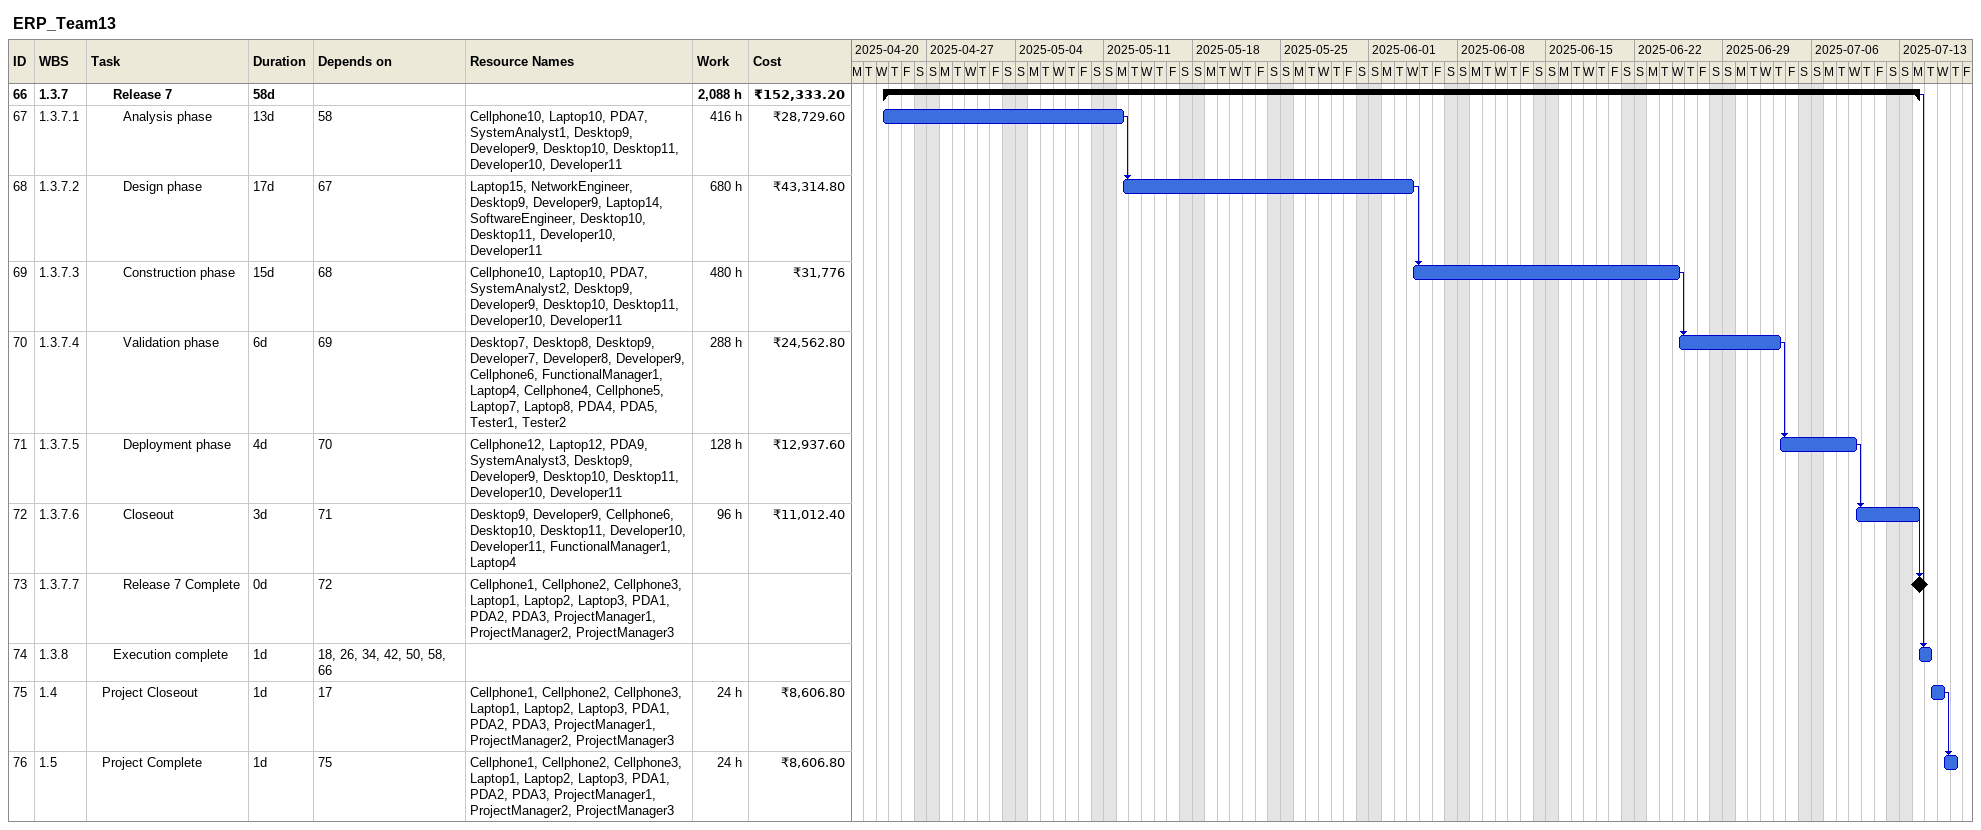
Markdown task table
ERP_Team13

| ID | WBS | Task | Duration | Start | Finish | Predecessors | Resources | Work (h) | Cost (₹) |
|---|---|---|---|---|---|---|---|---|---|
| 66 | 1.3.7 | **Release 7** | 58d | 2025-04-23 | 2025-07-14 |  |  | 2088 | 152333.20 |
| 67 | 1.3.7.1 | Analysis phase | 13d | 2025-04-23 | 2025-05-12 | 58 | Cellphone10, Laptop10, PDA7, SystemAnalyst1, Desktop9, Developer9, Desktop10, Desktop11, Developer10, Developer11 | 416 | 28729.60 |
| 68 | 1.3.7.2 | Design phase | 17d | 2025-05-12 | 2025-06-04 | 67 | Laptop15, NetworkEngineer, Desktop9, Developer9, Laptop14, SoftwareEngineer, Desktop10, Desktop11, Developer10, Developer11 | 680 | 43314.80 |
| 69 | 1.3.7.3 | Construction phase | 15d | 2025-06-04 | 2025-06-25 | 68 | Cellphone10, Laptop10, PDA7, SystemAnalyst2, Desktop9, Developer9, Desktop10, Desktop11, Developer10, Developer11 | 480 | 31776 |
| 70 | 1.3.7.4 | Validation phase | 6d | 2025-06-25 | 2025-07-03 | 69 | Desktop7, Desktop8, Desktop9, Developer7, Developer8, Developer9, Cellphone6, FunctionalManager1, Laptop4, Cellphone4, Cellphone5, Laptop7, Laptop8, PDA4, PDA5, Tester1, Tester2 | 288 | 24562.80 |
| 71 | 1.3.7.5 | Deployment phase | 4d | 2025-07-03 | 2025-07-09 | 70 | Cellphone12, Laptop12, PDA9, SystemAnalyst3, Desktop9, Developer9, Desktop10, Desktop11, Developer10, Developer11 | 128 | 12937.60 |
| 72 | 1.3.7.6 | Closeout | 3d | 2025-07-09 | 2025-07-14 | 71 | Desktop9, Developer9, Cellphone6, Desktop10, Desktop11, Developer10, Developer11, FunctionalManager1, Laptop4 | 96 | 11012.40 |
| 73 | 1.3.7.7 | Release 7 Complete | 0d | 2025-07-14 | 2025-07-14 | 72 | Cellphone1, Cellphone2, Cellphone3, Laptop1, Laptop2, Laptop3, PDA1, PDA2, PDA3, ProjectManager1, ProjectManager2, ProjectManager3 |  |  |
| 74 | 1.3.8 | Execution complete | 1d | 2025-07-14 | 2025-07-15 | 18, 26, 34, 42, 50, 58, 66 |  |  |  |
| 75 | 1.4 | Project Closeout | 1d | 2025-07-15 | 2025-07-16 | 17 | Cellphone1, Cellphone2, Cellphone3, Laptop1, Laptop2, Laptop3, PDA1, PDA2, PDA3, ProjectManager1, ProjectManager2, ProjectManager3 | 24 | 8606.80 |
| 76 | 1.5 | Project Complete | 1d | 2025-07-16 | 2025-07-17 | 75 | Cellphone1, Cellphone2, Cellphone3, Laptop1, Laptop2, Laptop3, PDA1, PDA2, PDA3, ProjectManager1, ProjectManager2, ProjectManager3 | 24 | 8606.80 |
